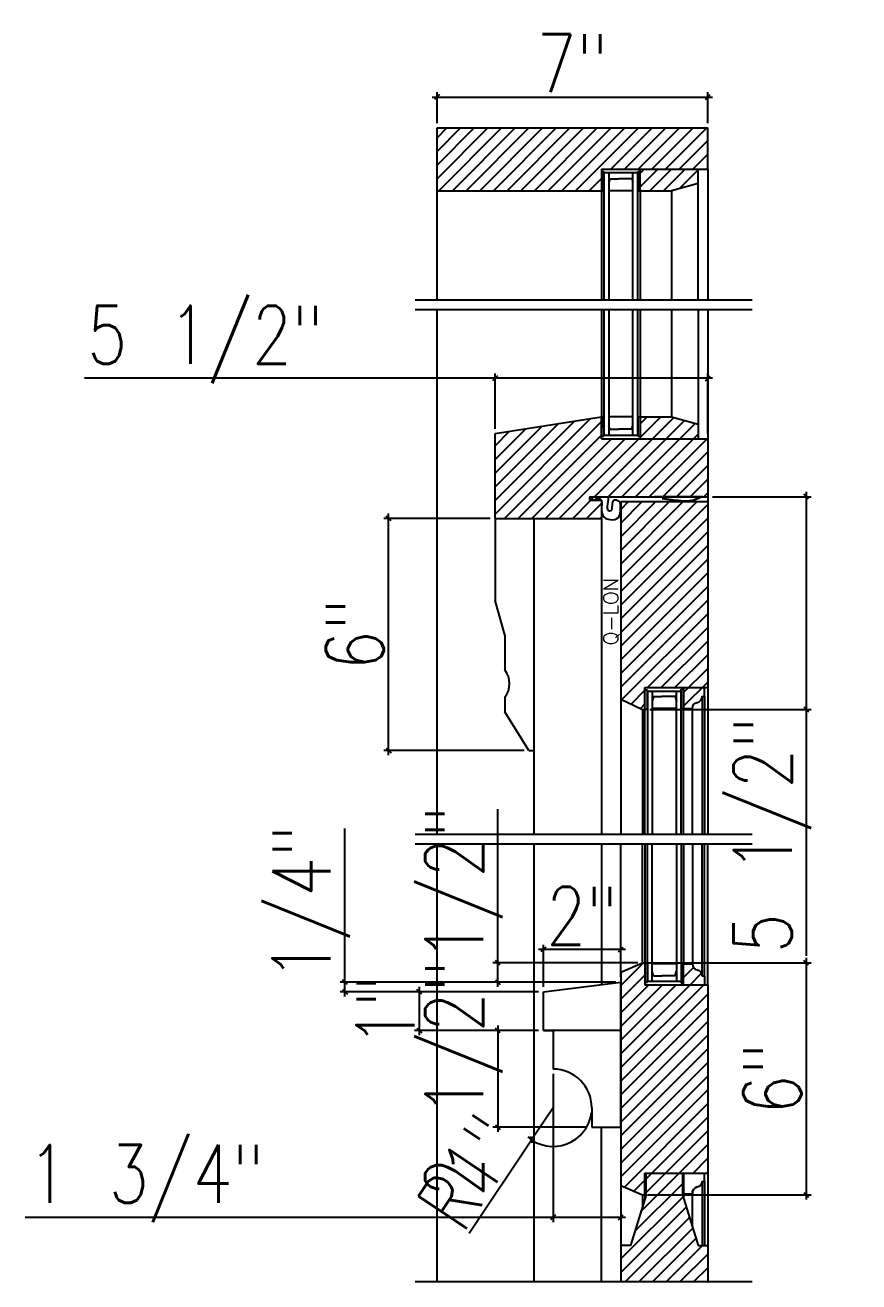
# Model space of a CAD drawing. Header units: inches. Extents: x 1985 to 11287, y 379 to 4336.
# Drawn here: x 7365.07 to 7386.63, y 3569.83 to 3602.33 of the extents above; entities that cross this region are included whole.
import ezdxf

# ---------------------------------------------------------------- set-up
doc = ezdxf.new("R2010")
doc.units = ezdxf.units.IN
doc.header["$MEASUREMENT"] = 0
doc.layers.get('0').update_dxf_attribs({"linetype": 'CONTINUOUS'})
doc.layers.get('Defpoints').update_dxf_attribs({"linetype": 'CONTINUOUS'})
for name, color, linetype in [('COTE1-1 99', 7, 'CONTINUOUS'), ('detail', 30, 'CONTINUOUS'), ('elevation', 7, 'CONTINUOUS'), ('glass-', 6, 'CONTINUOUS'), ('glazing tape', 7, 'CONTINUOUS'), ('glazing tape 99', 7, 'CONTINUOUS'), ('hatch 99', 1, 'CONTINUOUS'), ('hatch-', 1, 'CONTINUOUS'), ('weatherstripping', 5, 'CONTINUOUS'), ('wood detail', 7, 'CONTINUOUS'), ('wood detail 99', 7, 'CONTINUOUS')]:
    doc.layers.add(name, color=color, linetype=linetype)
doc.styles.get("Standard").update_dxf_attribs({"font": 'txt.shx', "width": 0.8})
doc.dimstyles.new('Elevation', dxfattribs={"dimscale": 2, "dimtxt": 0.75, "dimasz": 0.0625, "dimexe": 0.0625, "dimexo": 0.0625, "dimgap": 0.0625, "dimtad": 1, "dimdec": 5, "dimzin": 0, "dimdsep": 46, "dimlunit": 5, "dimtxsty": 'Standard', "dimblk1": 'OBLIQUE', "dimblk2": 'OBLIQUE', "dimsah": 1, "dimcen": 2, "dimdle": 0.0625, "dimclrd": 1, "dimclre": 1, "dimadec": 1, "dimazin": 0, "dimtfac": 0.375, "dimtdec": 5, "dimtmove": 0, "dimatfit": 3, "dimldrblk": 'OBLIQUE', "dimfxl": 1, "dimfrac": 2, "dimtolj": 1, "dimtzin": 0, "dimarcsym": 0})
pattern_1 = [(45, (7403.4572, 1875.4925), (-0.176776695, 0.176776695), [])]

# ---------------------------------------------------------------- blocks, each defined once
blk = doc.blocks.new('_OBLIQUE')
at = {"color": 0, "linetype": 'ByBlock'}
blk.add_line((-0.5, -0.5), (0.5, 0.5), dxfattribs=at)
blk = doc.blocks.new('*D773')
at = {"layer": 'COTE1-1 99', "color": 1, "lineweight": -2}
for p, q in [((7375.598, 3600.474), (7382.848, 3600.474)), ((7375.723, 3599.799), (7375.723, 3600.599)), ((7382.723, 3599.799), (7382.723, 3600.599))]:
    blk.add_line(p, q, dxfattribs=at)
at = {"layer": 'Defpoints', "color": 0}
for p in [(7382.723, 3600.474), (7375.723, 3599.674), (7382.723, 3599.674)]:
    blk.add_point(p, dxfattribs=at)
at = {"layer": 'COTE1-1 99', "color": 1, "lineweight": -2, "xscale": 0.125, "yscale": 0.125, "zscale": 0.125, "rotation": 180}
blk.add_blockref('_OBLIQUE', (7375.723, 3600.474), dxfattribs=at)
at = {"layer": 'COTE1-1 99', "color": 1, "lineweight": -2, "xscale": 0.125, "yscale": 0.125, "zscale": 0.125}
blk.add_blockref('_OBLIQUE', (7382.723, 3600.474), dxfattribs=at)
at = {"layer": 'COTE1-1 99', "color": 0, "insert": (7379.223, 3601.349), "char_height": 1.5, "attachment_point": 5}
blk.add_mtext('\\A1;7"', dxfattribs=at)
blk = doc.blocks.new('*D776')
at = {"layer": 'COTE1-1 99', "color": 1, "lineweight": -2}
for p, q in [((7377.098, 3589.575), (7374.347, 3589.575)), ((7374.472, 3583.45), (7374.472, 3589.7)), ((7377.973, 3583.575), (7374.347, 3583.575))]:
    blk.add_line(p, q, dxfattribs=at)
at = {"layer": 'Defpoints', "color": 0}
for p in [(7374.472, 3589.575), (7377.223, 3589.575), (7378.098, 3583.575)]:
    blk.add_point(p, dxfattribs=at)
at = {"layer": 'COTE1-1 99', "color": 1, "lineweight": -2, "xscale": 0.125, "yscale": 0.125, "zscale": 0.125}
for p, rotation in [((7374.472, 3589.575), 90), ((7374.472, 3583.575), 270)]:
    blk.add_blockref('_OBLIQUE', p, dxfattribs=dict(at, rotation=rotation))
at = {"layer": 'COTE1-1 99', "color": 0, "insert": (7373.597, 3586.575), "char_height": 1.5, "attachment_point": 5, "rotation": 90}
blk.add_mtext('\\A1;6"', dxfattribs=at)
blk = doc.blocks.new('*D778')
at = {"layer": 'COTE1-1 99', "color": 1, "lineweight": -2}
for p, q in [((7381.16, 3578.085), (7385.392, 3578.085)), ((7385.267, 3578.21), (7385.267, 3571.96)), ((7381.16, 3572.085), (7385.392, 3572.085))]:
    blk.add_line(p, q, dxfattribs=at)
at = {"layer": 'Defpoints', "color": 0}
for p in [(7381.035, 3578.085), (7381.035, 3572.085), (7385.267, 3572.085)]:
    blk.add_point(p, dxfattribs=at)
at = {"layer": 'COTE1-1 99', "color": 1, "lineweight": -2, "xscale": 0.125, "yscale": 0.125, "zscale": 0.125}
for p, rotation in [((7385.267, 3578.085), 90), ((7385.267, 3572.085), 270)]:
    blk.add_blockref('_OBLIQUE', p, dxfattribs=dict(at, rotation=rotation))
at = {"layer": 'COTE1-1 99', "color": 0, "insert": (7384.392, 3575.085), "char_height": 1.5, "attachment_point": 5, "rotation": 90}
blk.add_mtext('\\A1;6"', dxfattribs=at)
blk = doc.blocks.new('*D782')
at = {"layer": 'COTE1-1 99', "color": 1, "lineweight": -2}
for p, q in [((7377.223, 3591.896), (7377.223, 3593.325)), ((7382.723, 3591.763), (7382.723, 3593.325)), ((7377.223, 3593.2), (7366.61, 3593.2)), ((7382.848, 3593.2), (7377.223, 3593.2))]:
    blk.add_line(p, q, dxfattribs=at)
at = {"layer": 'Defpoints', "color": 0}
for p in [(7377.223, 3593.2), (7377.223, 3591.771), (7382.723, 3591.638)]:
    blk.add_point(p, dxfattribs=at)
at = {"layer": 'COTE1-1 99', "color": 1, "lineweight": -2, "xscale": 0.125, "yscale": 0.125, "zscale": 0.125, "rotation": 180}
blk.add_blockref('_OBLIQUE', (7377.223, 3593.2), dxfattribs=at)
at = {"layer": 'COTE1-1 99', "color": 1, "lineweight": -2, "xscale": 0.125, "yscale": 0.125, "zscale": 0.125}
blk.add_blockref('_OBLIQUE', (7382.723, 3593.2), dxfattribs=at)
at = {"layer": 'COTE1-1 99', "color": 0, "insert": (7369.735, 3594.075), "char_height": 1.5, "attachment_point": 5}
blk.add_mtext('\\A1;5 1/2"', dxfattribs=at)
blk = doc.blocks.new('*D751')
at = {"layer": 'COTE1-1 99', "color": 1, "lineweight": -2}
for p, q in [((7382.848, 3590.138), (7385.392, 3590.138)), ((7385.267, 3590.263), (7385.267, 3584.638)), ((7381.223, 3584.638), (7385.392, 3584.638)), ((7385.267, 3584.638), (7385.267, 3578.263))]:
    blk.add_line(p, q, dxfattribs=at)
at = {"layer": 'Defpoints', "color": 0}
for p in [(7382.723, 3590.138), (7381.098, 3584.638), (7385.267, 3584.638)]:
    blk.add_point(p, dxfattribs=at)
at = {"layer": 'COTE1-1 99', "color": 1, "lineweight": -2, "xscale": 0.125, "yscale": 0.125, "zscale": 0.125}
for p, rotation in [((7385.267, 3590.138), 90), ((7385.267, 3584.638), 270)]:
    blk.add_blockref('_OBLIQUE', p, dxfattribs=dict(at, rotation=rotation))
at = {"layer": 'COTE1-1 99', "color": 0, "insert": (7384.392, 3581.388), "char_height": 1.5, "attachment_point": 5, "rotation": 90}
blk.add_mtext('\\A1;5 1/2"', dxfattribs=at)
blk = doc.blocks.new('*D753')
at = {"layer": 'COTE1-1 99', "color": 1, "lineweight": -2}
for p, q in [((7377.293, 3578.085), (7377.293, 3582.06)), ((7380.91, 3578.085), (7377.168, 3578.085)), ((7377.293, 3577.46), (7377.293, 3578.085)), ((7380.348, 3577.585), (7377.168, 3577.585))]:
    blk.add_line(p, q, dxfattribs=at)
at = {"layer": 'Defpoints', "color": 0}
for p in [(7377.293, 3578.085), (7381.035, 3578.085), (7380.473, 3577.585)]:
    blk.add_point(p, dxfattribs=at)
at = {"layer": 'COTE1-1 99', "color": 1, "lineweight": -2, "xscale": 0.125, "yscale": 0.125, "zscale": 0.125}
for p, rotation in [((7377.293, 3578.085), 90), ((7377.293, 3577.585), 270)]:
    blk.add_blockref('_OBLIQUE', p, dxfattribs=dict(at, rotation=rotation))
at = {"layer": 'COTE1-1 99', "color": 0, "insert": (7376.418, 3580.135), "char_height": 1.5, "attachment_point": 5, "rotation": 90}
blk.add_mtext('\\A1;1/2"', dxfattribs=at)
blk = doc.blocks.new('*D756')
at = {"layer": 'COTE1-1 99', "color": 1, "lineweight": -2}
for p, q in [((7377.293, 3576.46), (7377.293, 3573.71)), ((7378.348, 3576.335), (7377.168, 3576.335)), ((7379.598, 3573.835), (7377.168, 3573.835))]:
    blk.add_line(p, q, dxfattribs=at)
at = {"layer": 'Defpoints', "color": 0}
for p in [(7378.473, 3576.335), (7377.293, 3573.835), (7379.723, 3573.835)]:
    blk.add_point(p, dxfattribs=at)
at = {"layer": 'COTE1-1 99', "color": 1, "lineweight": -2, "xscale": 0.125, "yscale": 0.125, "zscale": 0.125}
for p, rotation in [((7377.293, 3576.335), 90), ((7377.293, 3573.835), 270)]:
    blk.add_blockref('_OBLIQUE', p, dxfattribs=dict(at, rotation=rotation))
at = {"layer": 'COTE1-1 99', "color": 0, "insert": (7376.418, 3575.085), "char_height": 1.5, "attachment_point": 5, "rotation": 90}
blk.add_mtext('\\A1;2 1/2"', dxfattribs=at)
blk = doc.blocks.new('*D757')
at = {"layer": 'COTE1-1 99', "color": 1, "lineweight": -2}
for p, q in [((7375.263, 3577.46), (7375.263, 3576.21)), ((7378.348, 3577.335), (7375.138, 3577.335)), ((7378.348, 3576.335), (7375.138, 3576.335))]:
    blk.add_line(p, q, dxfattribs=at)
at = {"layer": 'Defpoints', "color": 0}
for p in [(7378.473, 3577.335), (7375.263, 3576.335), (7378.473, 3576.335)]:
    blk.add_point(p, dxfattribs=at)
at = {"layer": 'COTE1-1 99', "color": 1, "lineweight": -2, "xscale": 0.125, "yscale": 0.125, "zscale": 0.125}
for p, rotation in [((7375.263, 3577.335), 90), ((7375.263, 3576.335), 270)]:
    blk.add_blockref('_OBLIQUE', p, dxfattribs=dict(at, rotation=rotation))
at = {"layer": 'COTE1-1 99', "color": 0, "insert": (7374.388, 3576.835), "char_height": 1.5, "attachment_point": 5, "rotation": 90}
blk.add_mtext('\\A1;1"', dxfattribs=at)
blk = doc.blocks.new('*D758')
at = {"layer": 'COTE1-1 99', "color": 1, "lineweight": -2}
for p, q in [((7380.598, 3578.427), (7378.348, 3578.427)), ((7378.473, 3577.46), (7378.473, 3578.552)), ((7380.473, 3577.71), (7380.473, 3578.552))]:
    blk.add_line(p, q, dxfattribs=at)
at = {"layer": 'Defpoints', "color": 0}
for p in [(7378.473, 3578.427), (7380.473, 3577.585), (7378.473, 3577.335)]:
    blk.add_point(p, dxfattribs=at)
at = {"layer": 'COTE1-1 99', "color": 1, "lineweight": -2, "xscale": 0.125, "yscale": 0.125, "zscale": 0.125, "rotation": 180}
blk.add_blockref('_OBLIQUE', (7378.473, 3578.427), dxfattribs=at)
at = {"layer": 'COTE1-1 99', "color": 1, "lineweight": -2, "xscale": 0.125, "yscale": 0.125, "zscale": 0.125}
blk.add_blockref('_OBLIQUE', (7380.473, 3578.427), dxfattribs=at)
at = {"layer": 'COTE1-1 99', "color": 0, "insert": (7379.473, 3579.302), "char_height": 1.5, "attachment_point": 5}
blk.add_mtext('\\A1;2"', dxfattribs=at)
blk = doc.blocks.new('*D759')
at = {"layer": 'COTE1-1 99', "color": 1, "lineweight": -2}
for p, q in [((7378.723, 3575.21), (7378.723, 3571.375)), ((7380.473, 3573.71), (7380.473, 3571.375)), ((7378.723, 3571.5), (7365.073, 3571.5)), ((7380.598, 3571.5), (7378.723, 3571.5))]:
    blk.add_line(p, q, dxfattribs=at)
at = {"layer": 'Defpoints', "color": 0}
for p in [(7378.723, 3575.335), (7380.473, 3573.835), (7378.723, 3571.5)]:
    blk.add_point(p, dxfattribs=at)
at = {"layer": 'COTE1-1 99', "color": 1, "lineweight": -2, "xscale": 0.125, "yscale": 0.125, "zscale": 0.125, "rotation": 180}
blk.add_blockref('_OBLIQUE', (7378.723, 3571.5), dxfattribs=at)
at = {"layer": 'COTE1-1 99', "color": 1, "lineweight": -2, "xscale": 0.125, "yscale": 0.125, "zscale": 0.125}
blk.add_blockref('_OBLIQUE', (7380.473, 3571.5), dxfattribs=at)
at = {"layer": 'COTE1-1 99', "color": 0, "insert": (7368.198, 3572.375), "char_height": 1.5, "attachment_point": 5}
blk.add_mtext('\\A1;1 3/4"', dxfattribs=at)
blk = doc.blocks.new('*D763')
at = {"layer": 'COTE1-1 99', "color": 1, "lineweight": -2}
for p, q in [((7373.343, 3577.585), (7373.343, 3581.56)), ((7380.348, 3577.585), (7373.218, 3577.585)), ((7373.343, 3577.21), (7373.343, 3577.585)), ((7378.348, 3577.335), (7373.218, 3577.335))]:
    blk.add_line(p, q, dxfattribs=at)
at = {"layer": 'Defpoints', "color": 0}
for p in [(7373.343, 3577.585), (7380.473, 3577.585), (7378.473, 3577.335)]:
    blk.add_point(p, dxfattribs=at)
at = {"layer": 'COTE1-1 99', "color": 1, "lineweight": -2, "xscale": 0.125, "yscale": 0.125, "zscale": 0.125}
for p, rotation in [((7373.343, 3577.585), 90), ((7373.343, 3577.335), 270)]:
    blk.add_blockref('_OBLIQUE', p, dxfattribs=dict(at, rotation=rotation))
at = {"layer": 'COTE1-1 99', "color": 0, "insert": (7372.468, 3579.635), "char_height": 1.5, "attachment_point": 5, "rotation": 90}
blk.add_mtext('\\A1;1/4"', dxfattribs=at)
blk = doc.blocks.new('*D764')
at = {"layer": 'COTE1-1 99', "color": 1, "lineweight": -2}
for p in [(7378.723, 3574.335), (7376.557, 3571.091)]:
    blk.add_line(p, (7378.168, 3573.503), dxfattribs=at)
blk.add_arc((7378.723, 3574.335), 1, 229.1004, 352.838, dxfattribs=at)
at = {"layer": 'Defpoints', "color": 0}
for p in [(7378.723, 3574.335), (7378.168, 3573.503)]:
    blk.add_point(p, dxfattribs=at)
at = {"layer": 'COTE1-1 99', "color": 1, "lineweight": -2, "xscale": 0.125, "yscale": 0.125, "zscale": 0.125, "rotation": 56.26236719054797}
blk.add_blockref('_OBLIQUE', (7378.168, 3573.503), dxfattribs=at)
at = {"layer": 'COTE1-1 99', "color": 0, "insert": (7376.565, 3572.679), "char_height": 1.5, "attachment_point": 5, "rotation": 56.2624}
blk.add_mtext('\\A1;R1"', dxfattribs=at)

msp = doc.modelspace()

# ---------------------------------------------------------------- hatches: boundary and pattern name
at = {"layer": 'glazing tape'}
h = msp.add_hatch(color=7, dxfattribs=at)
h.paths.add_polyline_path([(7380.972985, 3598.549123), (7380.910485, 3598.549123), (7380.910485, 3598.049123), (7380.972985, 3598.049123), (7380.972985, 3598.086015)])
h.paths.add_polyline_path([(7380.035485, 3598.549123), (7379.972985, 3598.549123), (7379.972985, 3598.049123), (7380.035485, 3598.049123)])
h = msp.add_hatch(color=7, dxfattribs=at)
h.paths.add_polyline_path([(7380.972985, 3592.163346), (7380.972985, 3592.200238), (7380.910485, 3592.200238), (7380.910485, 3591.700238), (7380.972985, 3591.700238)])
h.paths.add_polyline_path([(7380.035485, 3592.200238), (7379.972985, 3592.200238), (7379.972985, 3591.918929), (7379.972985, 3591.700238), (7380.035485, 3591.700238)])
h = msp.add_hatch(color=7, dxfattribs=at)
h.paths.add_polyline_path([(7382.097997, 3585.161163), (7382.035497, 3585.161163), (7382.035497, 3584.661163), (7382.097997, 3584.661163)])
h.paths.add_polyline_path([(7381.160497, 3585.137663), (7381.097997, 3585.137663), (7381.097997, 3584.637663), (7381.160497, 3584.637663)])
h = msp.add_hatch(color=7, dxfattribs=at)
h.paths.add_polyline_path([(7382.035497, 3577.556672), (7382.097997, 3577.556672), (7382.097997, 3578.056672), (7382.035497, 3578.056672)])
h.paths.add_polyline_path([(7381.097997, 3577.584622), (7381.160497, 3577.584622), (7381.160497, 3578.084622), (7381.097997, 3578.084622)])
at = {"layer": 'glazing tape 99'}
h = msp.add_hatch(color=7, dxfattribs=at)
h.paths.add_polyline_path([(7382.066697, 3572.108072), (7382.097997, 3572.108072), (7382.097997, 3572.647086), (7382.066697, 3572.647086)])
h.paths.add_polyline_path([(7381.129297, 3572.647086), (7381.097997, 3572.647086), (7381.097997, 3572.084572), (7381.129297, 3572.084572)])
at = {"layer": 'hatch 99'}
h = msp.add_hatch(dxfattribs=at)
h.set_pattern_fill('ANSI31', color=256, scale=2, style=0)
h.set_pattern_definition([(45, (7403.4572, 1877.14462), (-0.176776695, 0.176776695), [])])
edge = h.paths.add_edge_path()
edge.add_spline(control_points=[(7379.974661, 3589.870786), (7379.989238, 3589.942672), (7380.006876, 3590.070594), (7379.842793, 3590.110332), (7379.799695, 3590.019541), (7379.710241, 3590.0567), (7379.666025, 3590.12674)], knot_values=[0.002756706, 0.002756706, 0.002756706, 0.002756706, 0.162430415, 0.217787302, 0.327082606, 0.496812861, 0.496812861, 0.496812861, 0.496812861], degree=3, periodic=0)
edge.add_line((7379.970568, 3590.044042), (7379.660521, 3590.044042))
edge.add_line((7379.660521, 3590.044042), (7379.660521, 3590.137704))
edge.add_line((7379.660521, 3590.137704), (7381.347997, 3590.137704))
edge.add_line((7381.347997, 3590.137704), (7382.597997, 3590.137704))
edge.add_line((7382.597997, 3590.137704), (7382.722997, 3590.137704))
edge.add_line((7382.722997, 3590.137704), (7382.722997, 3591.637746))
edge.add_line((7382.722997, 3591.637746), (7381.574797, 3591.637746))
edge.add_line((7381.574797, 3591.637746), (7379.972985, 3591.637746))
edge.add_line((7379.972985, 3591.637746), (7379.972985, 3592.200238))
edge.add_line((7379.972985, 3592.200238), (7377.222997, 3591.771058))
edge.add_line((7377.222997, 3591.771058), (7377.222997, 3589.575212))
edge.add_line((7377.222997, 3589.575212), (7379.972985, 3589.575212))
edge.add_line((7379.972985, 3589.575212), (7379.972985, 3590.040297))
h.paths.add_polyline_path([(7382.472985, 3591.637746), (7382.472985, 3592.012746), (7381.784806, 3592.200238), (7380.972985, 3592.200238), (7380.972985, 3591.995457), (7380.972985, 3591.637746)], flags=16)
h = msp.add_hatch(dxfattribs=at)
h.set_pattern_fill('ANSI31', color=256, scale=2, style=0)
h.set_pattern_definition(pattern_1)
h.paths.add_polyline_path([(7382.059422, 3572.108072), (7382.066697, 3572.108072), (7382.066697, 3572.647086), (7381.129297, 3572.647086), (7381.129297, 3572.084572), (7381.097997, 3571.983461), (7380.722997, 3570.772072), (7380.472997, 3570.772072), (7380.472997, 3569.832267), (7382.722997, 3569.832267), (7382.722997, 3570.772072), (7382.472997, 3570.772072)])
h.paths.add_polyline_path([(7382.722997, 3577.517658), (7381.097997, 3577.517658), (7381.097997, 3578.084622), (7381.035497, 3578.084622), (7380.472997, 3577.843551), (7380.472997, 3572.325694), (7381.035497, 3572.084622), (7381.097997, 3572.084622), (7381.097997, 3572.647086), (7382.722997, 3572.647086)])
h = msp.add_hatch(dxfattribs=at)
h.set_pattern_fill('ANSI31', color=256, scale=2, style=0)
h.set_pattern_definition(pattern_1)
h.paths.add_polyline_path([(7382.574497, 3577.744172), (7382.574497, 3577.757294, 0.350781059), (7382.449497, 3577.900422, -0.375199902), (7382.324497, 3578.056672), (7382.097997, 3578.056672), (7382.097997, 3577.517658), (7382.636997, 3577.517658), (7382.636997, 3577.744172)])
at = {"layer": 'hatch-'}
h = msp.add_hatch(dxfattribs=at)
h.set_pattern_fill('ANSI31', color=256, scale=2, style=0)
h.set_pattern_definition([(45, (7415.6922, 1938.7966), (-0.176776695, 0.176776695), [])])
h.paths.add_polyline_path([(7379.972985, 3598.049123), (7379.972985, 3598.611615), (7382.722997, 3598.611615), (7382.722997, 3599.674123), (7375.722997, 3599.674123), (7375.722997, 3598.049123)])
h = msp.add_hatch(dxfattribs=at)
h.set_pattern_fill('ANSI31', color=1, scale=2, style=0)
h.set_pattern_definition([(45, (7712.59972, 4125.64594), (-0.1767767, 0.1767767), [])])
h.paths.add_polyline_path([(7382.472985, 3598.611615), (7380.972985, 3598.611615), (7380.972985, 3598.086015), (7380.972985, 3598.049123), (7381.784806, 3598.049123), (7382.472985, 3598.236615)])
h = msp.add_hatch(dxfattribs=at)
h.set_pattern_fill('ANSI31', color=256, scale=2, style=0)
h.set_pattern_definition([(45, (7415.6922, 1938.57877), (-0.176776695, 0.176776695), [])])
h.paths.add_polyline_path([(7382.574497, 3584.960541), (7382.574497, 3584.973663), (7382.636997, 3584.973663), (7382.636997, 3585.200178), (7382.097997, 3585.200178), (7382.097997, 3584.661163), (7382.324497, 3584.661163, -0.375199902), (7382.449497, 3584.817413, 0.350781059)], flags=17)
h.paths.add_polyline_path([(7382.722997, 3590.012678), (7380.472997, 3590.012678), (7380.472997, 3584.905535), (7381.035497, 3584.637663), (7381.097997, 3584.637663), (7381.097997, 3585.200178), (7382.722997, 3585.200178)])

# ---------------------------------------------------------------- linework, layer by layer
at = {"layer": 'elevation'}
for p, q in [((7377.472997, 3586.569638), (7377.222997, 3587.450212)), ((7378.222997, 3581.153799), (7378.222997, 3569.832267))]:
    msp.add_line(p, q, dxfattribs=at)
at = {"layer": 'glass-', "color": 6}
for p, q in [((7380.035485, 3598.549123), (7380.035485, 3595.223204)), ((7380.035485, 3598.517915), (7380.910485, 3598.517915)), ((7380.160485, 3598.517915), (7380.160485, 3595.223204)), ((7380.785485, 3595.223204), (7380.785485, 3598.517915)), ((7380.910485, 3595.223204), (7380.910485, 3598.549123)), ((7380.190477, 3598.361596), (7380.160485, 3598.268213)), ((7380.190477, 3598.361596), (7380.410485, 3598.361596)), ((7380.755494, 3598.361596), (7380.410485, 3598.361596)), ((7380.755494, 3598.361596), (7380.785485, 3598.268213)), ((7380.785485, 3598.049123), (7380.160485, 3598.049123)), ((7380.035485, 3594.973204), (7380.035485, 3591.923712)), ((7380.160485, 3594.973204), (7380.160485, 3591.731446)), ((7380.785485, 3591.731446), (7380.785485, 3594.973204)), ((7380.910485, 3591.700238), (7380.910485, 3594.973204)), ((7380.785485, 3592.200238), (7380.160485, 3592.200238)), ((7380.035485, 3591.731446), (7380.910485, 3591.731446)), ((7380.190477, 3591.887766), (7380.160485, 3591.981149)), ((7380.190477, 3591.887766), (7380.410485, 3591.887766)), ((7380.755494, 3591.887766), (7380.410485, 3591.887766)), ((7380.755494, 3591.887766), (7380.785485, 3591.981149)), ((7381.160497, 3585.137663), (7381.160497, 3581.403799)), ((7381.160497, 3585.106478), (7382.035497, 3585.106478)), ((7381.285497, 3585.106478), (7381.285497, 3581.403799)), ((7381.315488, 3584.973658), (7381.285497, 3584.853475)), ((7381.315488, 3584.973658), (7381.535497, 3584.973658)), ((7381.880506, 3584.973658), (7381.535497, 3584.973658)), ((7381.880506, 3584.973658), (7381.910497, 3584.853475)), ((7381.910497, 3581.403799), (7381.910497, 3585.106478)), ((7382.035497, 3581.403799), (7382.035497, 3585.161163)), ((7381.910497, 3584.661163), (7381.285497, 3584.661163)), ((7381.160497, 3577.584622), (7381.160497, 3581.153799)), ((7381.285497, 3577.611358), (7381.285497, 3581.153799)), ((7381.910497, 3581.153799), (7381.910497, 3577.611358)), ((7382.035497, 3581.153799), (7382.035497, 3577.556672)), ((7381.910497, 3578.056672), (7381.285497, 3578.056672)), ((7381.315488, 3577.744178), (7381.285497, 3577.86436)), ((7381.315488, 3577.744178), (7381.535497, 3577.744178)), ((7381.880506, 3577.744178), (7381.535497, 3577.744178)), ((7381.880506, 3577.744178), (7381.910497, 3577.86436)), ((7381.160497, 3577.611358), (7382.035497, 3577.611358))]:
    msp.add_line(p, q, dxfattribs=at)
at = {"layer": 'glazing tape'}
for p, q in [((7379.972985, 3598.549123), (7380.035485, 3598.549123)), ((7380.035485, 3598.050301), (7380.035485, 3598.549123)), ((7380.910485, 3598.549123), (7380.910485, 3598.049123)), ((7379.972985, 3598.049123), (7380.035485, 3598.049123)), ((7379.972985, 3592.200238), (7380.035485, 3592.200238)), ((7380.035485, 3592.199061), (7380.035485, 3591.700238)), ((7380.910485, 3592.200238), (7380.972985, 3592.200238)), ((7380.910485, 3592.200238), (7380.910485, 3591.700238)), ((7379.972985, 3591.700238), (7380.035485, 3591.700238)), ((7381.160497, 3585.137663), (7381.097997, 3585.137663)), ((7381.160497, 3584.637663), (7381.160497, 3585.137663)), ((7382.035497, 3585.161163), (7382.035497, 3584.661163)), ((7381.160497, 3584.637663), (7381.097997, 3584.637663)), ((7381.097997, 3578.084622), (7381.160497, 3578.084622)), ((7381.160497, 3578.084622), (7381.160497, 3577.584622)), ((7382.035497, 3578.056672), (7382.035497, 3577.556672)), ((7381.097997, 3577.584622), (7381.160497, 3577.584622))]:
    msp.add_line(p, q, dxfattribs=at)
at = {"layer": 'glazing tape', "color": 0}
for p, q in [((7380.035485, 3598.549123), (7380.035485, 3598.049123)), ((7380.035485, 3591.700238), (7380.035485, 3592.200238))]:
    msp.add_line(p, q, dxfattribs=at)
at = {"layer": 'glazing tape', "color": 7}
for p, q in [((7380.910485, 3598.549123), (7380.972985, 3598.549123)), ((7380.910485, 3598.049123), (7380.972985, 3598.049123)), ((7380.910485, 3591.700238), (7380.972985, 3591.700238)), ((7382.035497, 3585.161163), (7382.097997, 3585.161163)), ((7382.035497, 3584.661163), (7382.097997, 3584.661163)), ((7382.035497, 3578.056672), (7382.097997, 3578.056672)), ((7382.035497, 3577.556672), (7382.097997, 3577.556672))]:
    msp.add_line(p, q, dxfattribs=at)
at = {"layer": 'weatherstripping', "color": 5}
msp.add_line((7380.139812, 3590.12674), (7379.666025, 3590.12674), dxfattribs=at)
at = {"layer": 'weatherstripping', "color": 5, "lineweight": 30}
msp.add_line((7381.347997, 3590.137704), (7382.597997, 3590.137704), dxfattribs=at)
at = {"layer": 'weatherstripping', "color": 5}
msp.add_arc((7380.189939, 3589.74344), 0.272391, 338.1531508, 0.3367326, dxfattribs=at)
for points, knots in [([(7379.666025, 3590.12674), (7379.710241, 3590.0567), (7379.799695, 3590.019541), (7379.842793, 3590.110332), (7380.006876, 3590.070594), (7379.989238, 3589.942672), (7379.974661, 3589.870786)], [0.0027567057, 0.0027567057, 0.0027567057, 0.0027567057, 0.1724869609, 0.2817822642, 0.3371391511, 0.4968128609, 0.4968128609, 0.4968128609, 0.4968128609]), ([(7380.462325, 3589.745041), (7380.4734, 3589.88205), (7380.466704, 3589.976332), (7380.422962, 3590.038635), (7380.194683, 3590.083644), (7380.290615, 3589.760684), (7380.065776, 3589.759047), (7380.188189, 3590.070798), (7380.139812, 3590.12674)], [0, 0, 0, 0, 0.083614321, 0.208464293, 0.316031641, 0.607589822, 0.683535209, 1.009413891, 1.009413891, 1.009413891, 1.009413891]), ([(7379.974661, 3589.870786), (7379.978082, 3589.77055), (7379.977862, 3589.521112), (7380.391337, 3589.514555), (7380.442767, 3589.642076)], [0, 0, 0, 0, 0.2460489598, 0.6041502785, 0.6041502785, 0.6041502785, 0.6041502785])]:
    msp.add_open_spline(points, degree=3, knots=knots, dxfattribs=at)
at = {"layer": 'weatherstripping', "color": 5, "lineweight": 30}
msp.add_spline([(7382.560563, 3590.137153), (7382.317873, 3590.037908), (7382.031734, 3590.0307), (7381.540627, 3590.094015)], degree=3, dxfattribs=at)
at = {"layer": 'wood detail', "color": 0}
for p, q in [((7375.722997, 3599.674123), (7382.722997, 3599.674123)), ((7375.722997, 3595.223204), (7375.722997, 3599.674123)), ((7382.722997, 3598.611615), (7382.722997, 3599.674123)), ((7382.722997, 3598.727032), (7382.722997, 3599.199723)), ((7379.972985, 3598.611615), (7382.722997, 3598.611615)), ((7375.722997, 3598.049123), (7379.972985, 3598.049123)), ((7375.722997, 3581.403799), (7375.722997, 3594.973204)), ((7379.972985, 3591.637746), (7382.722997, 3591.637746)), ((7379.660521, 3590.137704), (7379.660521, 3590.044042)), ((7379.660521, 3590.044042), (7379.972985, 3590.044042)), ((7379.972985, 3590.044042), (7379.972985, 3589.575212)), ((7377.222997, 3589.575212), (7379.972985, 3589.575212)), ((7375.722997, 3569.832267), (7375.722997, 3581.153799))]:
    msp.add_line(p, q, dxfattribs=at)
at = {"layer": 'wood detail'}
for p, q in [((7379.972985, 3598.611615), (7379.972985, 3598.049123)), ((7382.722997, 3598.611615), (7382.722997, 3595.223204)), ((7383.866251, 3595.223204), (7375.161272, 3595.223204)), ((7383.866251, 3594.973204), (7375.161272, 3594.973204)), ((7382.722997, 3594.973204), (7382.722997, 3591.637746)), ((7377.222997, 3591.771058), (7379.972985, 3592.200238)), ((7379.972985, 3591.637746), (7379.972985, 3592.200238)), ((7377.222997, 3589.575212), (7377.222997, 3591.771058)), ((7381.574797, 3591.637746), (7382.722997, 3591.637746)), ((7382.722997, 3591.637746), (7382.722997, 3590.137704)), ((7381.347997, 3590.137704), (7382.597997, 3590.137704)), ((7382.722997, 3590.137704), (7382.722997, 3585.200178)), ((7380.472997, 3590.012678), (7382.722997, 3590.012678)), ((7380.472997, 3590.012678), (7380.472997, 3584.905535)), ((7377.222997, 3589.575212), (7377.222997, 3587.450212)), ((7378.222997, 3589.575212), (7378.222997, 3581.403799)), ((7379.972985, 3589.575212), (7379.972985, 3581.403799)), ((7377.472997, 3586.569638), (7377.472997, 3585.657319)), ((7381.097997, 3584.637663), (7381.097997, 3585.200178)), ((7382.722997, 3585.200178), (7382.722997, 3581.403799)), ((7377.472997, 3584.950212), (7377.472997, 3584.575212)), ((7380.472997, 3584.905535), (7380.472997, 3581.403799)), ((7382.574497, 3584.973663), (7382.574497, 3581.403799)), ((7382.636997, 3584.973663), (7382.636997, 3581.403799)), ((7378.097997, 3583.575212), (7377.472997, 3584.575212)), ((7381.035497, 3584.637663), (7381.097997, 3584.637663)), ((7381.097997, 3581.403799), (7381.097997, 3584.637663)), ((7382.097997, 3581.403799), (7382.097997, 3584.661163)), ((7382.324497, 3581.403799), (7382.324497, 3584.661163)), ((7378.097997, 3583.575212), (7378.222997, 3583.575212)), ((7383.866251, 3581.403799), (7375.161272, 3581.403799)), ((7383.866251, 3581.403799), (7377.161272, 3581.403799)), ((7383.866251, 3581.153799), (7375.161272, 3581.153799)), ((7379.972985, 3581.153799), (7379.972985, 3577.522121)), ((7380.472997, 3577.843551), (7380.472997, 3581.153799)), ((7381.035497, 3578.084622), (7381.035497, 3581.153799)), ((7381.097997, 3581.153799), (7381.097997, 3578.080172)), ((7382.097997, 3581.153799), (7382.097997, 3578.056672)), ((7382.324497, 3581.153799), (7382.324497, 3578.056672)), ((7382.574497, 3577.744172), (7382.574497, 3581.153799)), ((7382.636997, 3577.744172), (7382.636997, 3581.153799)), ((7382.722997, 3577.517658), (7382.722997, 3581.153799)), ((7381.035497, 3578.084622), (7381.097997, 3578.084622)), ((7381.035497, 3578.084622), (7381.097997, 3578.084622)), ((7381.097997, 3578.084622), (7381.097997, 3577.517658)), ((7381.097997, 3578.084622), (7381.097997, 3577.517658)), ((7381.097997, 3578.084622), (7381.097997, 3577.517658)), ((7380.472997, 3577.843551), (7380.472997, 3572.325694)), ((7382.722997, 3577.517658), (7382.722997, 3572.647086)), ((7379.972985, 3569.832267), (7379.972985, 3573.834622)), ((7382.722997, 3572.647086), (7382.722997, 3569.832267)), ((7380.472997, 3572.321194), (7380.472997, 3569.832267)), ((7383.866251, 3569.832267), (7375.161272, 3569.832267))]:
    msp.add_line(p, q, dxfattribs=at)
at = {"layer": 'wood detail', "color": 7}
for p, q in [((7380.972985, 3598.086015), (7380.972985, 3598.611615)), ((7382.472985, 3595.223204), (7382.472985, 3598.611615)), ((7382.472985, 3598.236615), (7381.784806, 3598.049123)), ((7379.972985, 3598.049123), (7379.972985, 3595.223204)), ((7380.972985, 3598.086015), (7380.972985, 3595.223204)), ((7380.972985, 3598.049123), (7381.784806, 3598.049123)), ((7381.784806, 3598.049123), (7381.784806, 3595.223204)), ((7379.972985, 3594.973204), (7379.972985, 3591.918929)), ((7380.972985, 3594.973204), (7380.972985, 3591.995457)), ((7381.784806, 3594.973204), (7381.784806, 3592.200238)), ((7382.472985, 3594.973204), (7382.472985, 3591.637746)), ((7380.972985, 3592.200238), (7381.784806, 3592.200238)), ((7380.972985, 3592.163346), (7380.972985, 3591.637746)), ((7381.784806, 3592.200238), (7382.472985, 3592.012746)), ((7379.660521, 3590.137704), (7381.347997, 3590.137704)), ((7382.597997, 3590.137704), (7382.722997, 3590.137704)), ((7381.097997, 3585.200178), (7382.722997, 3585.200178)), ((7380.472997, 3584.905535), (7381.035497, 3584.637663)), ((7381.035497, 3584.637663), (7381.035497, 3581.403799)), ((7380.472997, 3577.843551), (7381.035497, 3578.084622)), ((7380.472997, 3577.843551), (7381.035497, 3578.084622)), ((7380.472997, 3577.843551), (7381.035497, 3578.084622)), ((7381.097997, 3577.517658), (7382.722997, 3577.517658)), ((7381.097997, 3577.517658), (7382.722997, 3577.517658)), ((7381.097997, 3577.517658), (7382.722997, 3577.517658)), ((7381.097997, 3572.647086), (7382.722997, 3572.647086)), ((7381.097997, 3572.647086), (7382.722997, 3572.647086)), ((7381.097997, 3572.647086), (7382.722997, 3572.647086)), ((7381.097997, 3572.647086), (7382.722997, 3572.647086)), ((7381.097997, 3572.647086), (7382.722997, 3572.647086))]:
    msp.add_line(p, q, dxfattribs=at)
for points in [[(7382.097997, 3585.200178), (7382.097997, 3584.661163), (7382.324497, 3584.661163, -0.375199902), (7382.449497, 3584.817413, 0.375199902), (7382.574497, 3584.973663), (7382.636997, 3584.973663), (7382.636997, 3585.200178)], [(7382.097997, 3577.517658), (7382.097997, 3578.056672), (7382.324497, 3578.056672, 0.375199902), (7382.449497, 3577.900422, -0.375199902), (7382.574497, 3577.744172), (7382.636997, 3577.744172), (7382.636997, 3577.517658)]]:
    msp.add_lwpolyline(points, format="xyb", dxfattribs=at)
at = {"layer": 'wood detail'}
msp.add_arc((7377.035497, 3585.303765), 0.5625, 321.0575587, 38.9424413, dxfattribs=at)
at = {"layer": 'wood detail 99'}
for p, q in [((7378.472997, 3577.334622), (7380.472997, 3577.584622)), ((7380.472997, 3576.334622), (7380.472997, 3577.584622)), ((7378.472997, 3576.334622), (7378.472997, 3577.334622)), ((7380.472997, 3576.334622), (7378.472997, 3576.334622)), ((7378.472997, 3576.334622), (7378.722997, 3576.334622)), ((7378.722997, 3576.334622), (7378.722997, 3575.334622)), ((7380.472997, 3573.834622), (7380.472997, 3576.334622)), ((7378.722997, 3575.334622), (7378.722997, 3575.334622)), ((7379.722997, 3574.334622), (7379.722997, 3573.834622)), ((7379.722997, 3573.834622), (7380.472997, 3573.834622)), ((7381.097997, 3572.084622), (7381.097997, 3572.647086)), ((7381.097997, 3572.084622), (7381.097997, 3572.647086)), ((7381.097997, 3572.084572), (7381.097997, 3572.647086)), ((7381.097997, 3572.084572), (7381.097997, 3572.647086)), ((7381.097997, 3572.084572), (7381.097997, 3572.647086)), ((7381.129297, 3572.084572), (7381.129297, 3572.647086)), ((7382.722997, 3572.647086), (7382.722997, 3569.91013)), ((7382.722997, 3572.647086), (7382.722997, 3570.886407)), ((7382.722997, 3572.647086), (7382.722997, 3570.772072)), ((7380.472997, 3572.325694), (7380.472997, 3569.91013)), ((7380.472997, 3572.325694), (7380.472997, 3569.832267)), ((7380.472997, 3572.325644), (7380.472997, 3570.886407)), ((7380.472997, 3572.325644), (7380.472997, 3569.832267)), ((7380.472997, 3572.325644), (7380.472997, 3570.772072)), ((7381.129297, 3572.084572), (7380.722997, 3570.772072)), ((7381.035497, 3572.084622), (7381.097997, 3572.084622)), ((7381.035497, 3572.084622), (7381.097997, 3572.084622)), ((7381.035497, 3572.084572), (7381.097997, 3572.084572)), ((7381.035497, 3572.084572), (7381.097997, 3572.084572)), ((7381.035497, 3572.084572), (7381.129297, 3572.084572)), ((7381.035497, 3572.084572), (7381.035497, 3571.781563)), ((7382.066697, 3572.084572), (7382.472997, 3570.772072)), ((7382.324497, 3571.522072), (7382.324497, 3572.108072)), ((7382.324497, 3571.251782), (7382.324497, 3572.108072)), ((7380.472997, 3570.772072), (7380.472997, 3569.832267)), ((7380.722997, 3570.772072), (7380.472997, 3570.772072)), ((7382.472997, 3570.772072), (7382.722997, 3570.772072)), ((7382.722997, 3570.772072), (7382.722997, 3569.832267)), ((7380.472997, 3569.91013), (7380.472997, 3569.832267)), ((7382.722997, 3569.91013), (7382.722997, 3569.832267))]:
    msp.add_line(p, q, dxfattribs=at)
at = {"layer": 'wood detail 99', "color": 7}
for p, q in [((7381.097997, 3572.647086), (7382.722997, 3572.647086)), ((7381.097997, 3572.647086), (7382.722997, 3572.647086)), ((7381.097997, 3572.647086), (7382.722997, 3572.647086)), ((7381.097997, 3572.647086), (7382.722997, 3572.647086)), ((7381.097997, 3572.647086), (7382.722997, 3572.647086)), ((7382.066697, 3572.647086), (7382.066697, 3572.084572)), ((7382.097997, 3572.647086), (7382.097997, 3572.108072)), ((7382.636997, 3572.423872), (7382.636997, 3572.647086)), ((7380.472997, 3572.325694), (7381.035497, 3572.084622)), ((7380.472997, 3572.325694), (7381.035497, 3572.084622)), ((7380.472997, 3572.325644), (7381.035497, 3572.084572)), ((7380.472997, 3572.325644), (7381.035497, 3572.084572)), ((7380.472997, 3572.325644), (7381.035497, 3572.084572)), ((7382.574497, 3572.423872), (7382.636997, 3572.423872)), ((7382.574497, 3572.423872), (7382.574497, 3570.772072)), ((7382.636997, 3572.423872), (7382.636997, 3570.772072)), ((7381.097997, 3572.084572), (7381.097997, 3571.983461)), ((7382.066697, 3572.108072), (7382.324497, 3572.108072)), ((7382.097997, 3572.108072), (7382.097997, 3571.983461))]:
    msp.add_line(p, q, dxfattribs=at)
msp.add_lwpolyline([(7382.097997, 3572.647086), (7382.097997, 3572.108072), (7382.324497, 3572.108072, -0.33870461), (7382.449497, 3572.291122, 0.411741612), (7382.574497, 3572.423872), (7382.636997, 3572.423872), (7382.636997, 3572.647086)], format="xyb", dxfattribs=at)
at = {"layer": 'wood detail 99'}
msp.add_arc((7378.722997, 3574.334622), 1, 0, 90, dxfattribs=at)
at = {"layer": 'wood detail 99', "color": 7}
for centre, radius, start, end in [((7382.506607, 3572.117918), 0.182376, 108.2489105, 183.0948202), ((7382.445059, 3572.420527), 0.129481, 271.9642372, 1.480252)]:
    msp.add_arc(centre, radius, start, end, dxfattribs=at)

# ---------------------------------------------------------------- texts
at = {"layer": 'detail'}
msp.add_text('Q-LON', height=0.375, rotation=90, dxfattribs=at).set_placement((7380.404828, 3586.29449))

# ---------------------------------------------------------------- dimensions: what is measured, and where the dimension line sits
at = {"layer": 'COTE1-1 99'}
for base, p1, p2, picture, middle in [((7382.722997, 3600.473926), (7375.722997, 3599.674123), (7382.722997, 3599.674123), '*D773', (7379.222997, 3601.348926)), ((7378.472997, 3578.427045), (7380.472997, 3577.584622), (7378.472997, 3577.334622), '*D758', (7379.472997, 3579.302045))]:
    dim = msp.add_linear_dim(base=base, p1=p1, p2=p2, dimstyle='Elevation', override={"dimpost": '"'}, dxfattribs=at)
    dim.commit()
    dim.dimension.update_dxf_attribs({"geometry": picture, "text_midpoint": middle})
for base, p1, p2, picture, middle in [((7377.222997, 3593.199823), (7382.722997, 3591.637746), (7377.222997, 3591.771058), '*D782', (7369.735409, 3593.199823)), ((7378.722997, 3571.50045), (7380.472997, 3573.834622), (7378.722997, 3575.334622), '*D759', (7368.197997, 3571.50045))]:
    dim = msp.add_linear_dim(base=base, p1=p1, p2=p2, dimstyle='Elevation', override={"dimpost": '"'}, dxfattribs=at)
    dim.commit()
    dim.dimension.update_dxf_attribs({"geometry": picture, "text_midpoint": middle, "dimtype": 160})
for base, p1, p2, picture, middle in [((7385.267156, 3584.637663), (7382.722997, 3590.137704), (7381.097997, 3584.637663), '*D751', (7384.392156, 3581.387663)), ((7374.471723, 3589.575212), (7378.097997, 3583.575212), (7377.222997, 3589.575212), '*D776', (7373.596723, 3586.575212)), ((7377.293157, 3578.084622), (7380.472997, 3577.584622), (7381.035497, 3578.084622), '*D753', (7376.418157, 3580.134622)), ((7373.343226, 3577.584622), (7378.472997, 3577.334622), (7380.472997, 3577.584622), '*D763', (7372.468226, 3579.634622))]:
    dim = msp.add_linear_dim(base=base, p1=p1, p2=p2, angle=90, dimstyle='Elevation', override={"dimpost": '"'}, dxfattribs=at)
    dim.commit()
    dim.dimension.update_dxf_attribs({"geometry": picture, "text_midpoint": middle})
for base, p1, p2, picture, middle in [((7385.267156, 3572.084622), (7381.035497, 3578.084622), (7381.035497, 3572.084622), '*D778', (7385.267156, 3575.084622)), ((7375.262698, 3576.334622), (7378.472997, 3577.334622), (7378.472997, 3576.334622), '*D757', (7375.262698, 3576.834622)), ((7377.293157, 3573.834622), (7378.472997, 3576.334622), (7379.722997, 3573.834622), '*D756', (7377.293157, 3575.084622))]:
    dim = msp.add_linear_dim(base=base, p1=p1, p2=p2, angle=90, dimstyle='Elevation', override={"dimpost": '"'}, dxfattribs=at)
    dim.commit()
    dim.dimension.update_dxf_attribs({"geometry": picture, "text_midpoint": middle, "dimtype": 160})
dim = msp.add_radius_dim(center=(7378.722997, 3574.334622), mpoint=(7378.167606, 3573.503033), dimstyle='Elevation', override={"dimpost": '"'}, dxfattribs=at)
dim.commit()
dim.dimension.update_dxf_attribs({"geometry": '*D764', "text_midpoint": (7376.565225, 3572.679246)})

doc.saveas('drawing.dxf')
